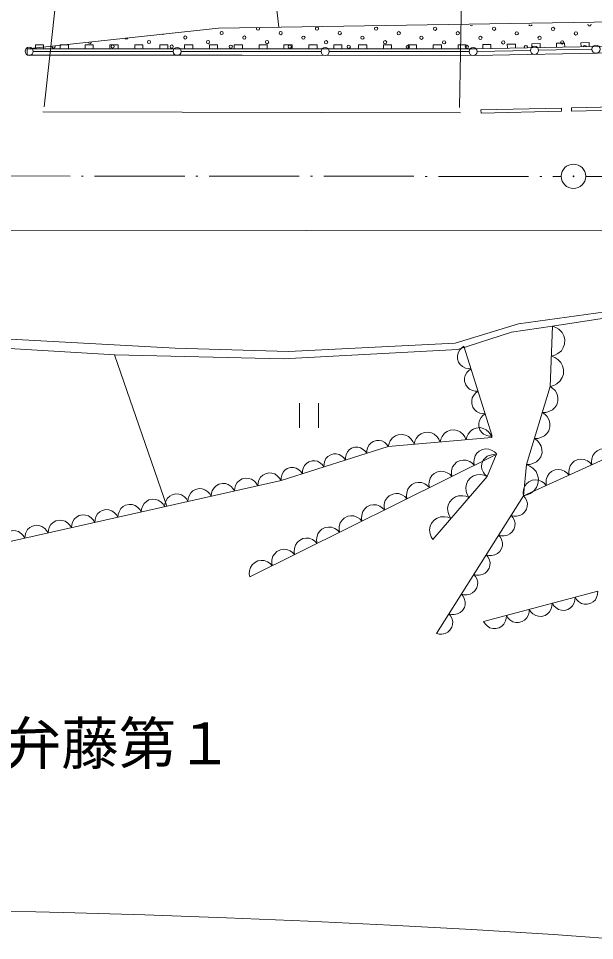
# Model space of a CAD drawing. Units: millimetres, scale not verified. Extents: x 40000 to 680000, y 20000 to 380000.
# Drawn here: x 134738 to 169924, y 264137 to 320484 of the extents above; entities that cross this region are included whole.
import ezdxf
from ezdxf.enums import TextEntityAlignment as Align

# ---------------------------------------------------------------- set-up
doc = ezdxf.new("R2010")
doc.units = ezdxf.units.MM
doc.header["$LTSCALE"] = 1000
doc.linetypes.add('USER5', pattern=[7.000001, 5.508197, -0.688525, 0.114754, -0.688525])
doc.layers.add('S-SUV', color=7, linetype='Continuous', lineweight=13)
doc.styles.add('ＭＳ ゴシック', font='')
doc.styles.get('ＭＳ ゴシック').set_extended_font_data('MS Gothic')

# ---------------------------------------------------------------- blocks, each defined once
blk = doc.blocks.new('BUHIN52')
at = {"color": 7, "linetype": 'Continuous', "lineweight": 13}
blk.add_circle((0, 0), 249, dxfattribs=at)
blk = doc.blocks.new('BUHIN53')
at = {"color": 7, "linetype": 'Continuous', "lineweight": 13}
blk.add_circle((0, 0), 249, dxfattribs=at)
blk = doc.blocks.new('BUHIN95')
at = {"color": 7, "linetype": 'Continuous', "lineweight": 13}
blk.add_lwpolyline([(-248, -28), (-221, -276), (276, -221), (248, 28)], dxfattribs=at)
blk = doc.blocks.new('BUHIN96')
at = {"color": 7, "linetype": 'Continuous', "lineweight": 13}
blk.add_lwpolyline([(-249, -23), (-226, -272), (272, -226), (249, 23)], dxfattribs=at)
blk = doc.blocks.new('BUHIN165')
at = {"color": 7, "linetype": 'Continuous', "lineweight": 13}
blk.add_lwpolyline([(-694, -225), (-590, -367), (-463, -476), (-278, -585), (-99, -618), (81, -618), (296, -548), (442, -443), (568, -310), (654, -114), (690, 47), (694, 225)], dxfattribs=at)
blk = doc.blocks.new('BUHIN166')
at = {"color": 7, "linetype": 'Continuous', "lineweight": 13}
blk.add_lwpolyline([(-633, -267), (-524, -392), (-396, -484), (-214, -571), (-43, -588), (126, -573), (322, -491), (451, -380), (558, -246), (623, -54), (644, 100), (633, 267)], dxfattribs=at)
blk = doc.blocks.new('BUHIN167')
at = {"color": 7, "linetype": 'Continuous', "lineweight": 13}
blk.add_lwpolyline([(-782, -141), (-691, -310), (-570, -445), (-386, -590), (-197, -653), (-3, -679), (239, -635), (412, -543), (568, -419), (689, -219), (752, -50), (782, 141)], dxfattribs=at)
blk = doc.blocks.new('BUHIN168')
at = {"color": 7, "linetype": 'Continuous', "lineweight": 13}
blk.add_lwpolyline([(-652, -402), (-510, -522), (-354, -601), (-138, -666), (54, -656), (237, -610), (439, -485), (562, -342), (657, -175), (696, 47), (692, 220), (652, 402)], dxfattribs=at)
blk = doc.blocks.new('BUHIN169')
at = {"color": 7, "linetype": 'Continuous', "lineweight": 13}
blk.add_lwpolyline([(-492, -692), (-296, -753), (-102, -766), (146, -739), (338, -646), (505, -520), (657, -306), (721, -106), (746, 105), (690, 348), (611, 524), (492, 692)], dxfattribs=at)
blk = doc.blocks.new('BUHIN171')
at = {"color": 7, "linetype": 'Continuous', "lineweight": 13}
blk.add_lwpolyline([(278, -665), (410, -551), (506, -417), (598, -226), (617, -47), (601, 131), (515, 337), (400, 472), (259, 585), (59, 653), (-103, 676), (-278, 665)], dxfattribs=at)
blk = doc.blocks.new('BUHIN172')
at = {"color": 7, "linetype": 'Continuous', "lineweight": 13}
blk.add_lwpolyline([(323, 633), (153, 660), (-9, 647), (-211, 595), (-358, 494), (-482, 370), (-582, 173), (-610, 0), (-605, -178), (-529, -372), (-443, -508), (-323, -633)], dxfattribs=at)
blk = doc.blocks.new('BUHIN174')
at = {"color": 7, "linetype": 'Continuous', "lineweight": 13}
blk.add_lwpolyline([(168, 814), (-32, 792), (-211, 727), (-423, 605), (-557, 446), (-658, 268), (-710, 15), (-689, -189), (-628, -388), (-482, -584), (-342, -710), (-168, -814)], dxfattribs=at)
blk = doc.blocks.new('BUHIN175')
at = {"color": 7, "linetype": 'Continuous', "lineweight": 13}
blk.add_lwpolyline([(-51, 920), (-258, 839), (-432, 719), (-624, 528), (-723, 320), (-780, 100), (-765, -185), (-684, -397), (-562, -594), (-350, -762), (-165, -858), (51, -920)], dxfattribs=at)
blk = doc.blocks.new('BUHIN208')
at = {"color": 7, "linetype": 'Continuous', "lineweight": 13}
blk.add_lwpolyline([(-663, -378), (-526, -502), (-373, -586), (-160, -658), (31, -655), (215, -615), (420, -498), (548, -360), (648, -197), (694, 23), (697, 195), (663, 378)], dxfattribs=at)
blk = doc.blocks.new('BUHIN209')
at = {"color": 7, "linetype": 'Continuous', "lineweight": 13}
blk.add_lwpolyline([(678, 249), (570, 387), (440, 489), (253, 590), (74, 616), (-104, 608), (-315, 531), (-455, 422), (-575, 285), (-652, 88), (-681, -73), (-678, -249)], dxfattribs=at)
blk = doc.blocks.new('BUHIN271')
at = {"color": 7, "linetype": 'Continuous', "lineweight": 13}
for p, q in [((-640, 694), (-502, -799)), ((644, -694), (506, 800))]:
    blk.add_line(p, q, dxfattribs=at)
blk = doc.blocks.new('BUHIN276')
at = {"color": 7, "linetype": 'Continuous', "lineweight": 13}
for radius in [746, 22.5]:
    blk.add_circle((0, 0), radius, dxfattribs=at)

msp = doc.modelspace()

# ---------------------------------------------------------------- linework, layer by layer
at = {"layer": 'S-SUV'}
for p, q in [((161995, 333408), (161669, 315050)), ((138188, 332303), (136311, 315088)), ((150360, 322367), (150644, 319954)), ((146964, 319895), (172563, 320305)), ((146964, 319895), (135260, 318629)), ((135260, 318629), (148390, 318629)), ((135260, 318629), (135268, 318230)), ((144180, 318469), (135641, 318472)), ((153218, 318465), (144680, 318468)), ((162597, 318624), (148390, 318629)), ((162256, 318461), (153718, 318465)), ((174604, 318856), (162597, 318624)), ((174612, 318456), (162605, 318224)), ((166007, 318528), (162756, 318466)), ((169759, 318599), (166507, 318537)), ((148398, 318230), (135268, 318230)), ((162605, 318224), (148398, 318230)), ((162985, 314897), (167897, 315009)), ((167897, 315009), (167902, 314809)), ((168520, 315024), (173324, 315116)), ((168520, 315024), (168524, 314824)), ((136223, 314768), (161745, 314716)), ((162985, 314897), (162990, 314697)), ((162990, 314697), (167902, 314809)), ((168524, 314824), (173328, 314916)), ((68535, 307605), (179936, 307504)), ((165587, 291318), (194770, 304579)), ((165282, 301832), (173555, 302950)), ((167359, 301681), (174765, 302824)), ((161419, 300647), (165282, 301832)), ((164850, 301316), (167359, 301681)), ((167223, 297999), (167359, 301681)), ((130476, 301094), (144319, 300342)), ((161570, 300260), (164850, 301316)), ((130599, 300524), (140629, 299921)), ((144319, 300342), (151230, 300139)), ((151230, 300139), (161419, 300647)), ((163677, 294954), (161950, 300454)), ((140607, 299921), (143802, 290681)), ((140629, 299921), (150899, 299694)), ((150899, 299694), (161570, 300260)), ((165768, 293227), (167223, 297999)), ((157326, 294325), (163658, 294871)), ((150776, 292251), (157326, 294325)), ((148860, 286363), (163950, 293863)), ((163359, 292499), (163905, 293817)), ((165587, 291318), (165768, 293227)), ((160041, 288636), (163359, 292499)), ((129433, 287447), (150776, 292251)), ((160269, 282909), (165587, 291318)), ((163145, 283628), (170128, 285488))]:
    msp.add_line(p, q, dxfattribs=at)
at = {"layer": 'S-SUV', "linetype": 'USER5'}
for p, q in [((69385, 310919), (167888, 310828)), ((169388, 310827), (179975, 310817))]:
    msp.add_line(p, q, dxfattribs=at)
at = {"layer": 'S-SUV'}
for points in [[(163905, 293817), (163733, 293831), (163571, 293805), (163373, 293736), (163234, 293624), (163121, 293490), (163036, 293285), (163021, 293110), (163041, 292932), (163132, 292744), (163230, 292615), (163359, 292499)], [(165587, 291318), (165813, 291368), (166010, 291465), (166238, 291631), (166372, 291830), (166465, 292048), (166493, 292344), (166443, 292575), (166349, 292796), (166156, 293002), (165981, 293129), (165768, 293227)], [(132467, 265974), (137466, 265855), (142455, 265709), (147453, 265533), (152442, 265327), (157440, 265087), (162428, 264812), (167425, 264498), (172408, 264137)]]:
    msp.add_lwpolyline(points, dxfattribs=at)
for centre in [(147149, 319594), (150754, 319590), (154360, 319586), (156579, 319860), (157965, 319581), (160184, 319856), (161571, 319577), (163790, 319852), (165176, 319573), (167395, 319848), (168782, 319569), (142710, 319044), (144929, 319319), (146316, 319040), (148535, 319315), (149921, 319036), (152141, 319311), (153527, 319032), (155746, 319307), (157132, 319028), (159352, 319302), (160738, 319024), (162957, 319298), (164344, 319019), (166563, 319294), (167949, 319015), (140491, 318770), (144097, 318765), (147702, 318761), (151308, 318757), (154913, 318753), (158519, 318749), (162124, 318745)]:
    msp.add_circle(centre, 99.5, dxfattribs=at)
for centre, start, end in [((162403, 320131), 228.0243, 313.185), ((166009, 320127), 198.7786, 342.4306), ((169615, 320123), 174.1439, 7.0654), ((143543, 319598), 233.1847, 319.1566), ((149368, 319869), 149.5099, 31.6993), ((152973, 319865), 110.4047, 70.8046), ((139105, 319049), 188.1788, 4.1625), ((141324, 319323), 208.7077, 343.6336), ((136886, 318774), 167.9185, 24.4228), ((165730, 318740), 326.8662, 215.3435), ((169336, 318736), 11.3646, 170.8451)]:
    msp.add_arc(centre, 99.5, start, end, dxfattribs=at)

# ---------------------------------------------------------------- block references
at = {"layer": 'S-SUV', "rotation": 174.73333}
for name, p in [('BUHIN96', (136019, 318629)), ('BUHIN96', (137538, 318629)), ('BUHIN96', (139057, 318629)), ('BUHIN95', (163347, 318638)), ('BUHIN95', (164848, 318667)), ('BUHIN95', (166349, 318696)), ('BUHIN95', (167850, 318725)), ('BUHIN95', (169351, 318754)), ('BUHIN53', (135391, 318472)), ('BUHIN96', (140575, 318628)), ('BUHIN96', (142094, 318628)), ('BUHIN96', (143613, 318628)), ('BUHIN53', (144430, 318468)), ('BUHIN96', (145132, 318627)), ('BUHIN96', (146650, 318627)), ('BUHIN96', (148169, 318627)), ('BUHIN96', (149688, 318627)), ('BUHIN96', (151206, 318626)), ('BUHIN96', (152725, 318626)), ('BUHIN53', (153468, 318465)), ('BUHIN96', (154244, 318626)), ('BUHIN96', (155763, 318625)), ('BUHIN96', (157281, 318625)), ('BUHIN96', (158800, 318625)), ('BUHIN96', (160319, 318624)), ('BUHIN96', (161837, 318624)), ('BUHIN52', (162506, 318461)), ('BUHIN53', (162506, 318461)), ('BUHIN52', (166257, 318532)), ('BUHIN52', (170009, 318604)), ('BUHIN276', (168638, 310838)), ('BUHIN175', (167325, 300760)), ('BUHIN171', (162166, 299766)), ('BUHIN175', (167257, 298920)), ('BUHIN171', (162598, 298391)), ('BUHIN171', (163030, 297016)), ('BUHIN174', (166980, 297204)), ('BUHIN271', (152490, 296216)), ('BUHIN174', (166496, 295613)), ('BUHIN171', (163462, 295641)), ('BUHIN167', (159700, 294529)), ('BUHIN167', (161283, 294666)), ('BUHIN167', (162866, 294802)), ('BUHIN166', (156671, 294117)), ('BUHIN167', (158117, 294393)), ('BUHIN174', (166011, 294022)), ('BUHIN166', (155361, 293703)), ('BUHIN168', (163264, 293522)), ('BUHIN208', (170450, 293528)), ('BUHIN166', (154051, 293288)), ('BUHIN208', (169061, 292896)), ('BUHIN166', (151431, 292458)), ('BUHIN166', (152741, 292873)), ('BUHIN168', (161892, 292840)), ('BUHIN165', (148642, 291770)), ('BUHIN165', (150064, 292090)), ('BUHIN168', (160521, 292158)), ('BUHIN169', (162806, 291855)), ('BUHIN208', (167671, 292265)), ('BUHIN165', (147219, 291450)), ('BUHIN168', (159149, 291477)), ('BUHIN208', (166281, 291633)), ('BUHIN165', (144373, 290810)), ('BUHIN165', (145796, 291130)), ('BUHIN168', (157777, 290795)), ('BUHIN169', (161700, 290568)), ('BUHIN172', (165207, 290717)), ('BUHIN165', (141527, 290169)), ('BUHIN165', (142950, 290489)), ('BUHIN168', (156405, 290113)), ('BUHIN165', (138682, 289529)), ('BUHIN165', (140105, 289849)), ('BUHIN165', (137259, 289208)), ('BUHIN168', (155033, 289431)), ('BUHIN169', (160594, 289280)), ('BUHIN172', (164447, 289516)), ('BUHIN165', (134413, 288568)), ('BUHIN165', (135836, 288888)), ('BUHIN168', (153661, 288749)), ('BUHIN168', (152289, 288068)), ('BUHIN172', (163687, 288314)), ('BUHIN168', (150918, 287386)), ('BUHIN168', (149546, 286704)), ('BUHIN172', (162928, 287113)), ('BUHIN172', (162168, 285912)), ('BUHIN172', (161408, 284711)), ('BUHIN209', (168033, 284930)), ('BUHIN209', (169429, 285302)), ('BUHIN209', (166636, 284558)), ('BUHIN172', (160648, 283509)), ('BUHIN209', (163843, 283814)), ('BUHIN209', (165240, 284186))]:
    msp.add_blockref(name, p, dxfattribs=at)

# ---------------------------------------------------------------- texts
at = {"layer": 'S-SUV', "style": 'ＭＳ ゴシック'}
msp.add_text('八弁藤第１', height=2566, dxfattribs=at).set_placement((130355, 274130), align=Align.BOTTOM_LEFT)

doc.saveas('drawing.dxf')
